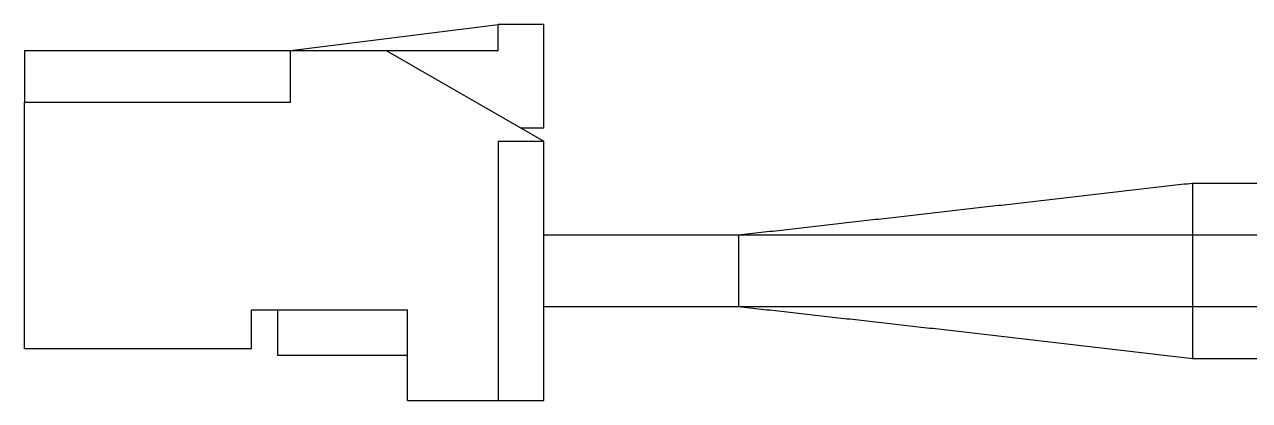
# Model space of a CAD drawing. Extents: x 81.8 to 169.3, y 142.6 to 196.9.
# Drawn here: x 106.93 to 125.8, y 165.55 to 171.35 of the extents above; entities that cross this region are included whole.
import ezdxf

# ---------------------------------------------------------------- set-up
doc = ezdxf.new("R2010")
doc.units = 0
doc.layers.get('0').update_dxf_attribs({"linetype": 'CONTINUOUS'})

msp = doc.modelspace()

# ---------------------------------------------------------------- linework, layer by layer
at = {"color": 7, "linetype": 'CONTINUOUS'}
for p, q in [((111.03, 170.945), (114.23, 171.345)), ((114.23, 170.945), (114.23, 171.345)), ((114.93, 171.345), (114.23, 171.345)), ((114.93, 169.745), (114.93, 171.345)), ((106.93, 170.945), (106.93, 170.145)), ((106.93, 170.945), (111.03, 170.945)), ((111.03, 170.145), (111.03, 170.945)), ((111.03, 170.945), (112.505, 170.945)), ((112.505, 170.945), (114.93, 169.545)), ((112.505, 170.945), (114.23, 170.945)), ((106.93, 166.345), (106.93, 170.145)), ((106.93, 170.145), (111.03, 170.145)), ((114.93, 169.745), (114.584, 169.745)), ((114.23, 169.545), (114.93, 169.545)), ((114.23, 169.545), (114.23, 165.545)), ((114.93, 165.545), (114.93, 169.545)), ((141.93, 168.895), (124.92, 168.895)), ((124.93, 168.345), (124.93, 168.895)), ((117.93, 168.095), (114.93, 168.095)), ((124.93, 168.095), (117.93, 168.095)), ((117.93, 168.095), (117.93, 166.995)), ((141.93, 168.095), (124.93, 168.095)), ((124.93, 166.995), (124.93, 168.095)), ((110.43, 166.945), (112.83, 166.945)), ((110.43, 166.345), (110.43, 166.945)), ((110.83, 166.945), (110.83, 166.245)), ((112.83, 165.545), (112.83, 166.945)), ((114.93, 166.995), (117.93, 166.995)), ((117.93, 166.995), (124.93, 166.995)), ((117.93, 166.995), (117.93, 166.995)), ((124.93, 166.995), (141.93, 166.995)), ((110.43, 166.345), (106.93, 166.345)), ((110.83, 166.245), (112.83, 166.245)), ((124.92, 166.195), (141.93, 166.195)), ((112.83, 165.545), (114.23, 165.545)), ((114.23, 165.545), (114.93, 165.545))]:
    msp.add_line(p, q, dxfattribs=at)
at = {"color": 7}
for points in [[(124.93, 168.895, 0), (124.886, 168.89, 0), (124.842, 168.885, 0), (124.798, 168.88, 0), (124.754, 168.875, 0), (124.71, 168.87, 0), (124.666, 168.865, 0), (124.622, 168.86, 0), (124.578, 168.855, 0), (124.534, 168.85, 0), (124.49, 168.845, 0), (124.446, 168.84, 0), (124.402, 168.834, 0), (124.358, 168.829, 0), (124.314, 168.824, 0), (124.27, 168.819, 0), (124.226, 168.814, 0), (124.182, 168.809, 0), (124.138, 168.804, 0), (124.094, 168.799, 0), (124.05, 168.794, 0), (124.005, 168.789, 0), (123.961, 168.784, 0), (123.917, 168.779, 0), (123.873, 168.774, 0), (123.829, 168.768, 0), (123.785, 168.763, 0), (123.741, 168.758, 0), (123.697, 168.753, 0), (123.653, 168.748, 0), (123.609, 168.743, 0), (123.565, 168.738, 0), (123.521, 168.733, 0), (123.477, 168.728, 0), (123.433, 168.723, 0), (123.389, 168.718, 0), (123.345, 168.713, 0), (123.301, 168.708, 0), (123.257, 168.703, 0), (123.213, 168.697, 0), (123.169, 168.692, 0), (123.125, 168.687, 0), (123.081, 168.682, 0), (123.037, 168.677, 0), (122.993, 168.672, 0), (122.949, 168.667, 0), (122.905, 168.662, 0), (122.861, 168.657, 0), (122.817, 168.652, 0), (122.773, 168.647, 0), (122.729, 168.642, 0), (122.685, 168.637, 0), (122.641, 168.632, 0), (122.597, 168.627, 0), (122.553, 168.622, 0), (122.509, 168.616, 0), (122.465, 168.611, 0), (122.421, 168.606, 0), (122.377, 168.601, 0), (122.333, 168.596, 0), (122.289, 168.591, 0), (122.245, 168.586, 0), (122.201, 168.581, 0), (122.157, 168.576, 0), (122.112, 168.571, 0), (122.068, 168.566, 0), (122.024, 168.561, 0), (121.98, 168.556, 0), (121.936, 168.551, 0), (121.892, 168.546, 0), (121.848, 168.541, 0), (121.804, 168.536, 0), (121.76, 168.531, 0), (121.716, 168.526, 0), (121.672, 168.521, 0), (121.628, 168.516, 0), (121.584, 168.511, 0), (121.54, 168.506, 0), (121.496, 168.501, 0), (121.452, 168.496, 0), (121.408, 168.49, 0), (121.364, 168.485, 0), (121.32, 168.48, 0), (121.276, 168.475, 0), (121.232, 168.47, 0), (121.188, 168.465, 0), (121.144, 168.46, 0), (121.1, 168.455, 0), (121.056, 168.45, 0), (121.012, 168.445, 0), (120.968, 168.44, 0), (120.924, 168.435, 0), (120.88, 168.43, 0), (120.836, 168.425, 0), (120.792, 168.42, 0), (120.748, 168.415, 0), (120.704, 168.41, 0), (120.66, 168.405, 0), (120.616, 168.4, 0), (120.572, 168.395, 0), (120.528, 168.39, 0), (120.484, 168.385, 0), (120.44, 168.38, 0), (120.395, 168.375, 0), (120.351, 168.37, 0), (120.307, 168.365, 0), (120.263, 168.36, 0), (120.219, 168.355, 0), (120.175, 168.35, 0), (120.131, 168.345, 0), (120.087, 168.34, 0), (120.043, 168.335, 0), (119.999, 168.33, 0), (119.955, 168.325, 0), (119.911, 168.32, 0), (119.867, 168.315, 0), (119.823, 168.31, 0), (119.779, 168.305, 0), (119.735, 168.3, 0), (119.691, 168.295, 0), (119.647, 168.29, 0), (119.603, 168.285, 0), (119.559, 168.28, 0), (119.515, 168.275, 0), (119.471, 168.27, 0), (119.427, 168.265, 0), (119.383, 168.26, 0), (119.339, 168.255, 0), (119.295, 168.25, 0), (119.251, 168.245, 0), (119.207, 168.24, 0), (119.163, 168.235, 0), (119.119, 168.23, 0), (119.075, 168.225, 0), (119.031, 168.22, 0), (118.987, 168.215, 0), (118.943, 168.21, 0), (118.899, 168.205, 0), (118.855, 168.2, 0), (118.81, 168.195, 0), (118.766, 168.19, 0), (118.722, 168.185, 0), (118.678, 168.18, 0), (118.634, 168.175, 0), (118.59, 168.17, 0), (118.546, 168.165, 0), (118.502, 168.16, 0), (118.458, 168.155, 0), (118.414, 168.15, 0), (118.37, 168.145, 0), (118.326, 168.14, 0), (118.282, 168.135, 0), (118.238, 168.13, 0), (118.194, 168.125, 0), (118.15, 168.12, 0), (118.106, 168.115, 0), (118.062, 168.11, 0), (118.018, 168.105, 0), (117.974, 168.1, 0), (117.93, 168.095, 0)], [(124.93, 168.095, 0), (124.93, 168.097, 0), (124.93, 168.098, 0), (124.93, 168.1, 0), (124.93, 168.101, 0), (124.93, 168.102, 0), (124.93, 168.104, 0), (124.93, 168.105, 0), (124.93, 168.106, 0), (124.93, 168.108, 0), (124.93, 168.109, 0), (124.93, 168.11, 0), (124.93, 168.112, 0), (124.93, 168.113, 0), (124.93, 168.114, 0), (124.93, 168.116, 0), (124.93, 168.117, 0), (124.93, 168.119, 0), (124.93, 168.12, 0), (124.93, 168.121, 0), (124.93, 168.123, 0), (124.93, 168.124, 0), (124.93, 168.125, 0), (124.93, 168.127, 0), (124.93, 168.128, 0), (124.93, 168.13, 0), (124.93, 168.131, 0), (124.93, 168.132, 0), (124.93, 168.134, 0), (124.93, 168.135, 0), (124.93, 168.137, 0), (124.93, 168.138, 0), (124.93, 168.14, 0), (124.93, 168.141, 0), (124.93, 168.142, 0), (124.93, 168.144, 0), (124.93, 168.145, 0), (124.93, 168.147, 0), (124.93, 168.148, 0), (124.93, 168.15, 0), (124.93, 168.151, 0), (124.93, 168.153, 0), (124.93, 168.154, 0), (124.93, 168.156, 0), (124.93, 168.157, 0), (124.93, 168.158, 0), (124.93, 168.16, 0), (124.93, 168.161, 0), (124.93, 168.163, 0), (124.93, 168.164, 0), (124.93, 168.166, 0), (124.93, 168.167, 0), (124.93, 168.169, 0), (124.93, 168.17, 0), (124.93, 168.172, 0), (124.93, 168.174, 0), (124.93, 168.175, 0), (124.93, 168.177, 0), (124.93, 168.178, 0), (124.93, 168.18, 0), (124.93, 168.181, 0), (124.93, 168.183, 0), (124.93, 168.184, 0), (124.93, 168.186, 0), (124.93, 168.187, 0), (124.93, 168.189, 0), (124.93, 168.191, 0), (124.93, 168.192, 0), (124.93, 168.194, 0), (124.93, 168.195, 0), (124.93, 168.197, 0), (124.93, 168.198, 0), (124.93, 168.2, 0), (124.93, 168.202, 0), (124.93, 168.203, 0), (124.93, 168.205, 0), (124.93, 168.206, 0), (124.93, 168.208, 0), (124.93, 168.21, 0), (124.93, 168.211, 0), (124.93, 168.213, 0), (124.93, 168.214, 0), (124.93, 168.216, 0), (124.93, 168.218, 0), (124.93, 168.219, 0), (124.93, 168.221, 0), (124.93, 168.222, 0), (124.93, 168.224, 0), (124.93, 168.226, 0), (124.93, 168.227, 0), (124.93, 168.229, 0), (124.93, 168.231, 0), (124.93, 168.232, 0), (124.93, 168.234, 0), (124.93, 168.235, 0), (124.93, 168.237, 0), (124.93, 168.239, 0), (124.93, 168.24, 0), (124.93, 168.242, 0), (124.93, 168.244, 0), (124.93, 168.245, 0), (124.93, 168.247, 0), (124.93, 168.249, 0), (124.93, 168.25, 0), (124.93, 168.252, 0), (124.93, 168.254, 0), (124.93, 168.255, 0), (124.93, 168.257, 0), (124.93, 168.259, 0), (124.93, 168.26, 0), (124.93, 168.262, 0), (124.93, 168.264, 0), (124.93, 168.265, 0), (124.93, 168.267, 0), (124.93, 168.269, 0), (124.93, 168.27, 0), (124.93, 168.272, 0), (124.93, 168.274, 0), (124.93, 168.275, 0), (124.93, 168.277, 0), (124.93, 168.279, 0), (124.93, 168.281, 0), (124.93, 168.282, 0), (124.93, 168.284, 0), (124.93, 168.286, 0), (124.93, 168.287, 0), (124.93, 168.289, 0), (124.93, 168.291, 0), (124.93, 168.292, 0), (124.93, 168.294, 0), (124.93, 168.296, 0), (124.93, 168.298, 0), (124.93, 168.299, 0), (124.93, 168.301, 0), (124.93, 168.303, 0), (124.93, 168.304, 0), (124.93, 168.306, 0), (124.93, 168.308, 0), (124.93, 168.309, 0), (124.93, 168.311, 0), (124.93, 168.313, 0), (124.93, 168.315, 0), (124.93, 168.316, 0), (124.93, 168.318, 0), (124.93, 168.32, 0), (124.93, 168.321, 0), (124.93, 168.323, 0), (124.93, 168.325, 0), (124.93, 168.327, 0), (124.93, 168.328, 0), (124.93, 168.33, 0), (124.93, 168.332, 0), (124.93, 168.333, 0), (124.93, 168.335, 0), (124.93, 168.337, 0), (124.93, 168.339, 0), (124.93, 168.34, 0), (124.93, 168.342, 0), (124.93, 168.344, 0), (124.93, 168.345, 0)], [(117.93, 166.996, 0), (117.974, 166.991, 0), (118.018, 166.986, 0), (118.062, 166.981, 0), (118.106, 166.976, 0), (118.15, 166.971, 0), (118.194, 166.966, 0), (118.238, 166.961, 0), (118.282, 166.956, 0), (118.326, 166.951, 0), (118.37, 166.946, 0), (118.414, 166.942, 0), (118.458, 166.937, 0), (118.502, 166.932, 0), (118.546, 166.927, 0), (118.591, 166.922, 0), (118.635, 166.917, 0), (118.679, 166.912, 0), (118.723, 166.907, 0), (118.767, 166.902, 0), (118.811, 166.897, 0), (118.855, 166.892, 0), (118.899, 166.887, 0), (118.943, 166.882, 0), (118.987, 166.878, 0), (119.031, 166.873, 0), (119.075, 166.868, 0), (119.119, 166.863, 0), (119.163, 166.858, 0), (119.207, 166.853, 0), (119.251, 166.848, 0), (119.295, 166.843, 0), (119.339, 166.838, 0), (119.383, 166.833, 0), (119.427, 166.828, 0), (119.471, 166.823, 0), (119.515, 166.818, 0), (119.559, 166.813, 0), (119.603, 166.808, 0), (119.647, 166.803, 0), (119.691, 166.798, 0), (119.735, 166.794, 0), (119.78, 166.789, 0), (119.824, 166.784, 0), (119.868, 166.779, 0), (119.912, 166.774, 0), (119.956, 166.769, 0), (120, 166.764, 0), (120.044, 166.759, 0), (120.088, 166.754, 0), (120.132, 166.749, 0), (120.176, 166.744, 0), (120.22, 166.739, 0), (120.264, 166.734, 0), (120.308, 166.729, 0), (120.352, 166.724, 0), (120.396, 166.719, 0), (120.44, 166.714, 0), (120.484, 166.709, 0), (120.528, 166.704, 0), (120.572, 166.699, 0), (120.616, 166.694, 0), (120.66, 166.689, 0), (120.704, 166.684, 0), (120.748, 166.679, 0), (120.792, 166.674, 0), (120.836, 166.669, 0), (120.88, 166.664, 0), (120.924, 166.659, 0), (120.968, 166.654, 0), (121.012, 166.649, 0), (121.056, 166.644, 0), (121.1, 166.639, 0), (121.144, 166.634, 0), (121.189, 166.629, 0), (121.233, 166.624, 0), (121.277, 166.619, 0), (121.321, 166.614, 0), (121.365, 166.609, 0), (121.409, 166.604, 0), (121.453, 166.599, 0), (121.497, 166.594, 0), (121.541, 166.589, 0), (121.585, 166.584, 0), (121.629, 166.579, 0), (121.673, 166.574, 0), (121.717, 166.569, 0), (121.761, 166.564, 0), (121.805, 166.559, 0), (121.849, 166.554, 0), (121.893, 166.549, 0), (121.937, 166.544, 0), (121.981, 166.539, 0), (122.025, 166.533, 0), (122.069, 166.528, 0), (122.113, 166.523, 0), (122.157, 166.518, 0), (122.201, 166.513, 0), (122.245, 166.508, 0), (122.289, 166.503, 0), (122.333, 166.498, 0), (122.377, 166.493, 0), (122.421, 166.488, 0), (122.465, 166.483, 0), (122.509, 166.478, 0), (122.553, 166.473, 0), (122.597, 166.467, 0), (122.641, 166.462, 0), (122.685, 166.457, 0), (122.729, 166.452, 0), (122.773, 166.447, 0), (122.817, 166.442, 0), (122.861, 166.437, 0), (122.905, 166.432, 0), (122.949, 166.427, 0), (122.993, 166.421, 0), (123.037, 166.416, 0), (123.081, 166.411, 0), (123.125, 166.406, 0), (123.169, 166.401, 0), (123.213, 166.396, 0), (123.257, 166.391, 0), (123.301, 166.386, 0), (123.345, 166.381, 0), (123.39, 166.375, 0), (123.434, 166.37, 0), (123.478, 166.365, 0), (123.522, 166.36, 0), (123.566, 166.355, 0), (123.61, 166.35, 0), (123.654, 166.345, 0), (123.698, 166.34, 0), (123.742, 166.334, 0), (123.786, 166.329, 0), (123.83, 166.324, 0), (123.874, 166.319, 0), (123.918, 166.314, 0), (123.962, 166.309, 0), (124.006, 166.304, 0), (124.05, 166.298, 0), (124.094, 166.293, 0), (124.138, 166.288, 0), (124.182, 166.283, 0), (124.226, 166.278, 0), (124.27, 166.273, 0), (124.314, 166.268, 0), (124.358, 166.262, 0), (124.402, 166.257, 0), (124.446, 166.252, 0), (124.49, 166.247, 0), (124.534, 166.242, 0), (124.578, 166.237, 0), (124.622, 166.232, 0), (124.666, 166.226, 0), (124.71, 166.221, 0), (124.754, 166.216, 0), (124.798, 166.211, 0), (124.842, 166.206, 0), (124.886, 166.201, 0), (124.93, 166.196, 0)], [(124.93, 166.195, 0), (124.93, 166.196, 0), (124.93, 166.196, 0), (124.93, 166.197, 0), (124.93, 166.197, 0), (124.93, 166.198, 0), (124.93, 166.198, 0), (124.93, 166.199, 0), (124.93, 166.199, 0), (124.93, 166.2, 0), (124.93, 166.2, 0), (124.93, 166.201, 0), (124.93, 166.201, 0), (124.93, 166.202, 0), (124.93, 166.202, 0), (124.93, 166.203, 0), (124.93, 166.203, 0), (124.93, 166.204, 0), (124.93, 166.204, 0), (124.93, 166.205, 0), (124.93, 166.205, 0), (124.93, 166.206, 0), (124.93, 166.207, 0), (124.93, 166.207, 0), (124.93, 166.208, 0), (124.93, 166.208, 0), (124.93, 166.209, 0), (124.93, 166.21, 0), (124.93, 166.21, 0), (124.93, 166.211, 0), (124.93, 166.212, 0), (124.93, 166.213, 0), (124.93, 166.213, 0), (124.93, 166.214, 0), (124.93, 166.215, 0), (124.93, 166.216, 0), (124.93, 166.217, 0), (124.93, 166.217, 0), (124.93, 166.218, 0), (124.93, 166.219, 0), (124.93, 166.22, 0), (124.93, 166.221, 0), (124.93, 166.222, 0), (124.93, 166.223, 0), (124.93, 166.224, 0), (124.93, 166.225, 0), (124.93, 166.226, 0), (124.93, 166.227, 0), (124.93, 166.229, 0), (124.93, 166.23, 0), (124.93, 166.231, 0), (124.93, 166.232, 0), (124.93, 166.233, 0), (124.93, 166.235, 0), (124.93, 166.236, 0), (124.93, 166.237, 0), (124.93, 166.239, 0), (124.93, 166.24, 0), (124.93, 166.242, 0), (124.93, 166.243, 0), (124.93, 166.245, 0), (124.93, 166.246, 0), (124.93, 166.248, 0), (124.93, 166.25, 0), (124.93, 166.251, 0), (124.93, 166.253, 0), (124.93, 166.255, 0), (124.93, 166.256, 0), (124.93, 166.258, 0), (124.93, 166.26, 0), (124.93, 166.262, 0), (124.93, 166.264, 0), (124.93, 166.266, 0), (124.93, 166.267, 0), (124.93, 166.269, 0), (124.93, 166.271, 0), (124.93, 166.273, 0), (124.93, 166.275, 0), (124.93, 166.278, 0), (124.93, 166.28, 0), (124.93, 166.282, 0), (124.93, 166.284, 0), (124.93, 166.286, 0), (124.93, 166.288, 0), (124.93, 166.291, 0), (124.93, 166.293, 0), (124.93, 166.295, 0), (124.93, 166.297, 0), (124.93, 166.3, 0), (124.93, 166.302, 0), (124.93, 166.304, 0), (124.93, 166.307, 0), (124.93, 166.309, 0), (124.93, 166.312, 0), (124.93, 166.314, 0), (124.93, 166.317, 0), (124.93, 166.319, 0), (124.93, 166.322, 0), (124.93, 166.324, 0), (124.93, 166.327, 0), (124.93, 166.33, 0), (124.93, 166.332, 0), (124.93, 166.335, 0), (124.93, 166.338, 0), (124.93, 166.34, 0), (124.93, 166.343, 0), (124.93, 166.346, 0), (124.93, 166.348, 0), (124.93, 166.351, 0), (124.93, 166.354, 0), (124.93, 166.357, 0), (124.93, 166.36, 0), (124.93, 166.362, 0), (124.93, 166.365, 0), (124.93, 166.368, 0), (124.93, 166.371, 0), (124.93, 166.374, 0), (124.93, 166.377, 0), (124.93, 166.38, 0), (124.93, 166.383, 0), (124.93, 166.386, 0), (124.93, 166.389, 0), (124.93, 166.392, 0), (124.93, 166.395, 0), (124.93, 166.398, 0), (124.93, 166.401, 0), (124.93, 166.404, 0), (124.93, 166.407, 0), (124.93, 166.41, 0), (124.93, 166.413, 0), (124.93, 166.417, 0), (124.93, 166.42, 0), (124.93, 166.423, 0), (124.93, 166.426, 0), (124.93, 166.429, 0), (124.93, 166.433, 0), (124.93, 166.436, 0), (124.93, 166.439, 0), (124.93, 166.442, 0), (124.93, 166.446, 0), (124.93, 166.449, 0), (124.93, 166.452, 0), (124.93, 166.456, 0), (124.93, 166.459, 0), (124.93, 166.462, 0), (124.93, 166.466, 0), (124.93, 166.469, 0), (124.93, 166.472, 0), (124.93, 166.476, 0), (124.93, 166.479, 0), (124.93, 166.483, 0), (124.93, 166.486, 0), (124.93, 166.489, 0), (124.93, 166.493, 0), (124.93, 166.496, 0), (124.93, 166.5, 0), (124.93, 166.503, 0), (124.93, 166.507, 0), (124.93, 166.51, 0), (124.93, 166.514, 0), (124.93, 166.517, 0), (124.93, 166.521, 0), (124.93, 166.525, 0), (124.93, 166.528, 0), (124.93, 166.532, 0), (124.93, 166.535, 0), (124.93, 166.539, 0), (124.93, 166.543, 0), (124.93, 166.546, 0), (124.93, 166.55, 0), (124.93, 166.554, 0), (124.93, 166.557, 0), (124.93, 166.561, 0), (124.93, 166.565, 0), (124.93, 166.568, 0), (124.93, 166.572, 0), (124.93, 166.576, 0), (124.93, 166.579, 0), (124.93, 166.583, 0), (124.93, 166.587, 0), (124.93, 166.591, 0), (124.93, 166.594, 0), (124.93, 166.598, 0), (124.93, 166.602, 0), (124.93, 166.606, 0), (124.93, 166.609, 0), (124.93, 166.613, 0), (124.93, 166.617, 0), (124.93, 166.621, 0), (124.93, 166.625, 0), (124.93, 166.628, 0), (124.93, 166.632, 0), (124.93, 166.636, 0), (124.93, 166.64, 0), (124.93, 166.644, 0), (124.93, 166.648, 0), (124.93, 166.651, 0), (124.93, 166.655, 0), (124.93, 166.659, 0), (124.93, 166.663, 0), (124.93, 166.667, 0), (124.93, 166.671, 0), (124.93, 166.675, 0), (124.93, 166.679, 0), (124.93, 166.683, 0), (124.93, 166.687, 0), (124.93, 166.69, 0), (124.93, 166.694, 0), (124.93, 166.698, 0), (124.93, 166.702, 0), (124.93, 166.706, 0), (124.93, 166.71, 0), (124.93, 166.714, 0), (124.93, 166.718, 0), (124.93, 166.722, 0), (124.93, 166.726, 0), (124.93, 166.73, 0), (124.93, 166.734, 0), (124.93, 166.738, 0), (124.93, 166.742, 0), (124.93, 166.746, 0), (124.93, 166.75, 0), (124.93, 166.754, 0), (124.93, 166.758, 0), (124.93, 166.762, 0), (124.93, 166.766, 0), (124.93, 166.77, 0), (124.93, 166.774, 0), (124.93, 166.778, 0), (124.93, 166.782, 0), (124.93, 166.786, 0), (124.93, 166.79, 0), (124.93, 166.794, 0), (124.93, 166.798, 0), (124.93, 166.802, 0), (124.93, 166.806, 0), (124.93, 166.81, 0), (124.93, 166.814, 0), (124.93, 166.818, 0), (124.93, 166.822, 0), (124.93, 166.826, 0), (124.93, 166.83, 0), (124.93, 166.834, 0), (124.93, 166.838, 0), (124.93, 166.842, 0), (124.93, 166.846, 0), (124.93, 166.85, 0), (124.93, 166.854, 0), (124.93, 166.858, 0), (124.93, 166.862, 0), (124.93, 166.865, 0), (124.93, 166.869, 0), (124.93, 166.873, 0), (124.93, 166.877, 0), (124.93, 166.881, 0), (124.93, 166.885, 0), (124.93, 166.888, 0), (124.93, 166.892, 0), (124.93, 166.896, 0), (124.93, 166.9, 0), (124.93, 166.903, 0), (124.93, 166.907, 0), (124.93, 166.911, 0), (124.93, 166.914, 0), (124.93, 166.918, 0), (124.93, 166.922, 0), (124.93, 166.925, 0), (124.93, 166.929, 0), (124.93, 166.932, 0), (124.93, 166.936, 0), (124.93, 166.939, 0), (124.93, 166.943, 0), (124.93, 166.946, 0), (124.93, 166.95, 0), (124.93, 166.953, 0), (124.93, 166.957, 0), (124.93, 166.96, 0), (124.93, 166.963, 0), (124.93, 166.966, 0), (124.93, 166.97, 0), (124.93, 166.973, 0), (124.93, 166.976, 0), (124.93, 166.979, 0), (124.93, 166.983, 0), (124.93, 166.986, 0), (124.93, 166.989, 0), (124.93, 166.992, 0), (124.93, 166.995, 0)]]:
    msp.add_polyline3d(points, dxfattribs=at)

doc.saveas('drawing.dxf')
